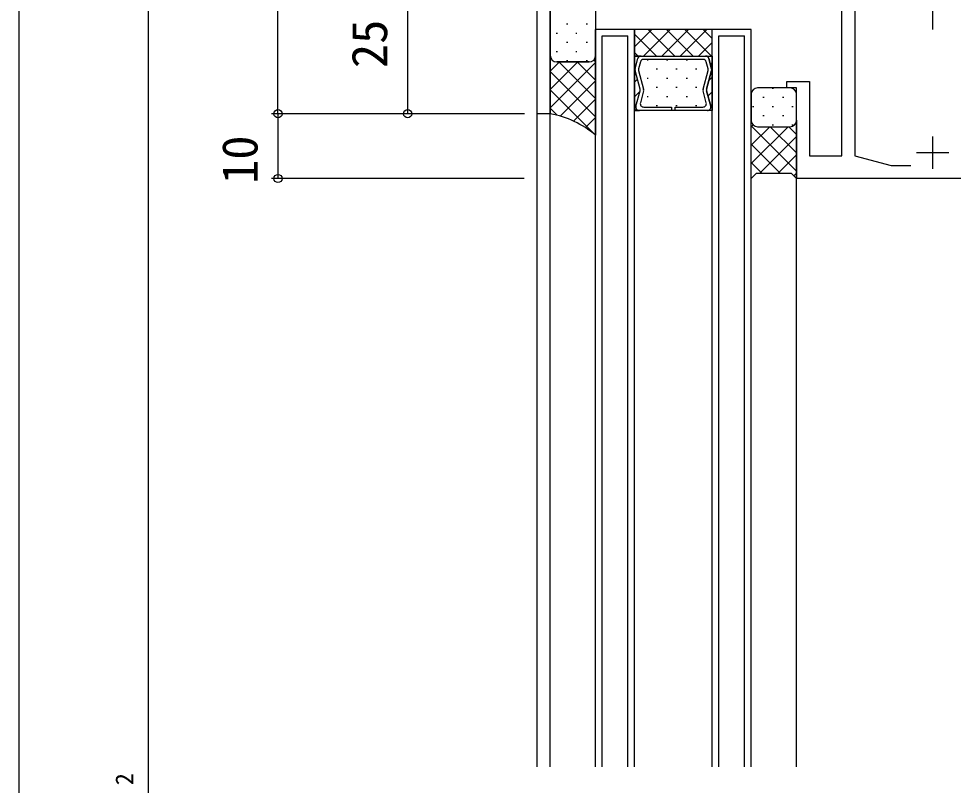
# Model space of a CAD drawing. Units: millimetres, scale not verified. Extents: x -960 to 961, y -419 to 416.
# Drawn here: x -594.4 to -450.2, y 104.9 to 223.3 of the extents above; entities that cross this region are included whole.
import ezdxf
from ezdxf.enums import TextEntityAlignment as Align

# ---------------------------------------------------------------- set-up
doc = ezdxf.new("R2010")
doc.units = ezdxf.units.MM
doc.header["$LTSCALE"] = 2
for name, color, linetype in [('0-2_YKK_11', 7, 'Continuous'), ('0-4_YKK_12', 2, 'Continuous'), ('0-5_YKK_13', 4, 'Continuous'), ('0-7_YKK_D', 6, 'Continuous')]:
    doc.layers.add(name, color=color, linetype=linetype)
doc.styles.add('ＭＳ ゴシック', font='')
doc.styles.get('ＭＳ ゴシック').set_extended_font_data('MS Gothic')

msp = doc.modelspace()

# ---------------------------------------------------------------- linework, layer by layer
at = {"layer": '0-2_YKK_11'}
for p, q in [((-453.4, 226.6), (-453.4, 221.6)), ((-453.4, 205.1), (-453.4, 200.1)), ((-455.9, 202.6), (-450.9, 202.6))]:
    msp.add_line(p, q, dxfattribs=at)
msp.add_lwpolyline([(-514.4, 233.6), (-488.6, 233.6), (-488.6, 229.1), (-492.6, 229.1), (-492.6, 230), (-490.4, 230.589), (-490.4, 231.6), (-499.7, 231.6), (-499.7, 228.9), (-503.2, 228.9), (-503.2, 230.1), (-501.2, 230.1), (-501.2, 231.6), (-512.4, 231.6), (-512.4, 208.6), (-514.4, 208.6)], close=True, dxfattribs=at)
for points in [[(-414.4, 198.6), (-474.4, 198.6), (-474.4, 212.6), (-475.9, 212.6), (-475.9, 213.6), (-472.4, 213.6), (-472.4, 202.1), (-467.4, 202.1), (-467.4, 226.6), (-468.9, 226.6), (-468.9, 231.6), (-474.8, 231.6), (-474.8, 229.1)], [(-457.323, 226.6), (-465.4, 226.6), (-465.4, 202.1), (-459.802, 200.6), (-456.782, 200.6)]]:
    msp.add_lwpolyline(points, dxfattribs=at)
at = {"layer": '0-4_YKK_12'}
for p, q in [((-505.406, 107.75), (-505.406, 221.602)), ((-499.406, 221.602), (-505.406, 221.602)), ((-499.406, 107.75), (-499.406, 221.602)), ((-496.739, 221.602), (-499.406, 218.936)), ((-496.004, 217.502), (-499.406, 220.903)), ((-493.911, 221.602), (-498.011, 217.502)), ((-493.176, 217.502), (-497.276, 221.602)), ((-491.082, 221.602), (-495.182, 217.502)), ((-490.348, 217.502), (-494.447, 221.602)), ((-488.254, 221.602), (-492.354, 217.502)), ((-487.519, 217.502), (-491.619, 221.602)), ((-487.406, 220.217), (-488.791, 221.602)), ((-487.406, 107.75), (-487.406, 221.602)), ((-481.406, 221.602), (-487.406, 221.602)), ((-481.406, 107.75), (-481.406, 221.602)), ((-504.406, 107.75), (-504.406, 220.602)), ((-504.406, 220.602), (-500.406, 220.602)), ((-500.406, 107.75), (-500.406, 220.602)), ((-487.406, 219.622), (-489.525, 217.502)), ((-486.406, 107.75), (-486.406, 220.602)), ((-486.406, 220.602), (-482.406, 220.602)), ((-482.406, 107.75), (-482.406, 220.602)), ((-498.833, 217.502), (-499.406, 218.075)), ((-499.311, 215.538), (-498.889, 217.113)), ((-499.306, 215.538), (-498.884, 217.113)), ((-498.486, 216.588), (-498.768, 215.538)), ((-498.392, 217.502), (-498.363, 217.502)), ((-498.383, 217.502), (-488.434, 217.502)), ((-488.836, 216.977), (-497.98, 216.977)), ((-497.466, 216.935), (-497.266, 216.935)), ((-494.436, 216.935), (-494.236, 216.935)), ((-491.406, 216.935), (-491.206, 216.935)), ((-488.419, 217.502), (-488.448, 217.502)), ((-488.048, 215.538), (-488.329, 216.588)), ((-487.927, 217.113), (-487.504, 215.538)), ((-487.504, 215.538), (-487.927, 217.113)), ((-487.405, 216.487), (-487.684, 216.208)), ((-499.207, 215.911), (-499.405, 215.712)), ((-498.54, 212.388), (-499.311, 215.266)), ((-498.535, 212.388), (-499.306, 215.266)), ((-498.768, 215.267), (-498.768, 215.267)), ((-498.768, 215.267), (-498.768, 215.267)), ((-498.768, 215.266), (-497.996, 212.388)), ((-496.051, 215.52), (-495.851, 215.52)), ((-493.021, 215.52), (-492.821, 215.52)), ((-489.991, 215.52), (-489.791, 215.52)), ((-488.819, 212.388), (-488.048, 215.267)), ((-487.504, 215.267), (-488.275, 212.388)), ((-488.275, 212.388), (-487.504, 215.267)), ((-498.947, 213.925), (-499.405, 213.467)), ((-497.466, 214.105), (-497.266, 214.105)), ((-494.436, 214.105), (-494.236, 214.105)), ((-491.406, 214.105), (-491.206, 214.105)), ((-487.405, 214.242), (-487.916, 213.732)), ((-498.544, 212.083), (-499.405, 211.222)), ((-499.171, 209.763), (-498.54, 212.117)), ((-499.166, 209.763), (-498.535, 212.117)), ((-497.996, 212.117), (-498.486, 210.288)), ((-496.051, 212.69), (-495.851, 212.69)), ((-493.021, 212.69), (-492.821, 212.69)), ((-489.991, 212.69), (-489.791, 212.69)), ((-488.329, 210.288), (-488.819, 212.117)), ((-488.275, 212.117), (-487.645, 209.763)), ((-487.645, 209.763), (-488.275, 212.117)), ((-487.405, 211.997), (-488.066, 211.336)), ((-497.466, 211.275), (-497.266, 211.275)), ((-494.436, 211.275), (-494.236, 211.275)), ((-491.406, 211.275), (-491.206, 211.275)), ((-499.075, 209.307), (-499.28, 209.102)), ((-498.65, 209.102), (-498.667, 209.102)), ((-496.051, 209.86), (-495.851, 209.86)), ((-493.021, 209.86), (-492.821, 209.86)), ((-489.991, 209.86), (-489.791, 209.86)), ((-488.16, 209.103), (-488.144, 209.103)), ((-488.043, 209.114), (-488.054, 209.103)), ((-487.405, 209.752), (-487.638, 209.519)), ((-514.4, 107.75), (-514.4, 208.9)), ((-512.4, 107.75), (-512.4, 208.9)), ((-474.4, 107.75), (-474.4, 198.9))]:
    msp.add_line(p, q, dxfattribs=at)
for points in [[(-499.406, 221.602), (-499.405, 217.502), (-487.405, 217.502), (-487.406, 221.602)], [(-487.405, 209.103), (-499.405, 209.102), (-499.405, 217.502), (-487.405, 217.502)]]:
    msp.add_lwpolyline(points, close=True, dxfattribs=at)
for points in [[(-498.392, 217.502), (-499.405, 217.502), (-499.405, 209.102), (-498.667, 209.102)], [(-488.419, 217.502), (-487.405, 217.502), (-487.405, 209.103), (-488.144, 209.103)], [(-497.979, 209.627), (-493.67, 209.627), (-493.67, 209.102), (-498.663, 209.102)], [(-488.152, 209.103), (-493.145, 209.102), (-493.145, 209.627), (-488.836, 209.628)]]:
    msp.add_lwpolyline(points, dxfattribs=at)
for centre, start, end in [((-498.382, 216.978), 90.029, 165.01008), ((-498.377, 216.977), 91.58337, 164.9999), ((-497.979, 216.452), 90.03815, 165.00666), ((-498.377, 216.977), 88.42023, 91.58337), ((-488.836, 216.452), 15.00383, 90.00177), ((-488.434, 216.977), 88.42023, 91.58337), ((-488.434, 216.977), 15.00383, 90.00177), ((-488.434, 216.977), 15.0037, 88.42023), ((-498.804, 215.402), 164.99953, 194.99985), ((-498.799, 215.402), 164.9999, 194.9999), ((-498.261, 215.402), 165.00016, 194.99965), ((-498.261, 215.402), 194.03804, 194.47126), ((-498.261, 215.402), 194.47126, 194.82879), ((-498.261, 215.402), 194.82879, 194.88333), ((-498.261, 215.402), 194.88333, 194.91945), ((-498.261, 215.402), 194.91945, 194.938), ((-498.261, 215.402), 194.93322, 194.95764), ((-498.261, 215.402), 194.93315, 194.98228), ((-498.261, 215.402), 194.96396, 194.9662), ((-498.261, 215.402), 194.9662, 194.96767), ((-498.261, 215.402), 194.96767, 194.98527), ((-498.261, 215.402), 194.9853, 194.99217), ((-498.261, 215.402), 194.99217, 194.99385), ((-498.261, 215.402), 194.99334, 194.99562), ((-498.261, 215.402), 194.99562, 194.99606), ((-488.555, 215.402), 345.00396, 15.00344), ((-488.012, 215.403), 345.00375, 15.00407), ((-488.012, 215.403), 345.0037, 15.0037), ((-499.047, 212.252), 344.99948, 14.9999), ((-499.042, 212.252), 344.99989, 14.9999), ((-498.504, 212.252), 344.99928, 15.00053), ((-488.312, 212.253), 165.00307, 195.00432), ((-487.768, 212.253), 165.0037, 195.00412), ((-487.768, 212.253), 165.0037, 195.00372), ((-498.663, 209.627), 164.99992, 270.00177), ((-498.659, 209.627), 164.99989, 269.11417), ((-498.659, 209.627), 269.11417, 270.88944), ((-497.979, 210.152), 164.99992, 269.99981), ((-488.836, 210.153), 270.00379, 15.00368), ((-488.152, 209.628), 269.11417, 270.88944), ((-488.152, 209.628), 270.00183, 15.00368), ((-488.152, 209.628), 270.88944, 15.00372)]:
    msp.add_arc(centre, 0.525, start, end, dxfattribs=at)
at = {"layer": '0-5_YKK_13'}
for p, q in [((-512.4, 217.6), (-512.4, 225.6)), ((-505.4, 225.6), (-505.4, 217.6)), ((-509.886, 222.459), (-509.686, 222.459)), ((-506.856, 222.459), (-506.656, 222.459)), ((-511.501, 221.044), (-511.301, 221.044)), ((-508.471, 221.044), (-508.271, 221.044)), ((-505.441, 221.044), (-505.4, 221.044)), ((-509.886, 219.629), (-509.686, 219.629)), ((-506.856, 219.629), (-506.656, 219.629)), ((-511.501, 218.214), (-511.301, 218.214)), ((-508.471, 218.214), (-508.271, 218.214)), ((-505.441, 218.214), (-505.4, 218.214)), ((-512.4, 208.6), (-512.4, 217.593)), ((-512.4, 215.17), (-510.97, 216.6)), ((-512.4, 212.341), (-508.141, 216.6)), ((-512.4, 209.513), (-505.4, 216.513)), ((-506.4, 216.6), (-511.4, 216.6)), ((-511.4, 216.6), (-506.4, 216.6)), ((-505.4, 210.932), (-511.068, 216.6)), ((-509.886, 216.799), (-509.686, 216.799)), ((-505.4, 213.76), (-508.24, 216.6)), ((-506.856, 216.799), (-506.656, 216.799)), ((-505.4, 216.589), (-505.699, 216.887)), ((-505.4, 217.6), (-505.4, 205.3)), ((-505.4, 208.103), (-512.4, 215.103)), ((-510.853, 208.231), (-505.4, 213.684)), ((-505.549, 205.424), (-512.4, 212.275)), ((-475.4, 212.6), (-480.4, 212.6)), ((-478.171, 212.554), (-477.971, 212.554)), ((-475.141, 212.554), (-475.101, 212.554)), ((-508.797, 207.459), (-505.4, 210.856)), ((-481.4, 211.6), (-481.4, 207.6)), ((-479.586, 211.139), (-479.386, 211.139)), ((-476.556, 211.139), (-476.356, 211.139)), ((-474.4, 207.6), (-474.4, 211.6)), ((-511.312, 208.359), (-512.4, 209.446)), ((-481.201, 209.724), (-481.001, 209.724)), ((-478.171, 209.724), (-477.971, 209.724)), ((-475.141, 209.724), (-474.941, 209.724)), ((-506.97, 206.457), (-505.4, 208.028)), ((-479.586, 208.309), (-479.386, 208.309)), ((-476.556, 208.309), (-476.356, 208.309)), ((-481.4, 206.572), (-481.093, 206.879)), ((-474.4, 199.731), (-481.4, 206.731)), ((-481.4, 203.743), (-478.543, 206.6)), ((-481.4, 200.915), (-475.715, 206.6)), ((-481.108, 206.894), (-481.001, 206.894)), ((-480.4, 206.6), (-475.4, 206.6)), ((-480.4, 206.6), (-475.4, 206.6)), ((-474.4, 202.559), (-478.441, 206.6)), ((-478.171, 206.894), (-477.971, 206.894)), ((-474.4, 205.388), (-475.612, 206.6)), ((-475.141, 206.894), (-474.941, 206.894)), ((-480.136, 199.35), (-474.4, 205.086)), ((-476.848, 199.35), (-481.4, 203.902)), ((-477.308, 199.35), (-474.4, 202.258)), ((-479.676, 199.35), (-481.4, 201.074)), ((-474.815, 199.015), (-474.4, 199.43))]:
    msp.add_line(p, q, dxfattribs=at)
msp.add_lwpolyline([(-474.4, 207.6), (-474.4, 198.6), (-475.15, 199.35), (-480.65, 199.35), (-481.4, 198.6), (-481.4, 207.6)], dxfattribs=at)
for centre, radius, start, end in [((-511.4, 217.6), 1, 180, 270), ((-511.4, 217.6), 1, 180.39986, 270), ((-506.4, 217.6), 1, 270, 0), ((-506.4, 217.6), 1, 270, 0), ((-480.4, 211.6), 1, 90, 180), ((-475.4, 211.6), 1, 0, 90), ((-515.122, 193.752), 15.095, 49.90687, 79.61207), ((-480.4, 207.6), 1, 180, 270), ((-480.4, 207.6), 1, 180, 270), ((-475.4, 207.6), 1, 270, 0), ((-475.4, 207.6), 1, 270, 0)]:
    msp.add_arc(centre, radius, start, end, dxfattribs=at)
at = {"layer": '0-7_YKK_D'}
for p, q in [((-554.4, 208.6), (-554.4, 268.6)), ((-534.4, 233.6), (-534.4, 208.6)), ((-594.4, 231.6), (-594.4, -293.8)), ((-574.4, 231.6), (-574.4, -24.1)), ((-516.392, 208.6), (-555.4, 208.6)), ((-516.392, 208.6), (-555.4, 208.6)), ((-554.4, 208.6), (-554.4, 198.6)), ((-516.392, 208.6), (-535.4, 208.6)), ((-516.393, 198.6), (-555.4, 198.6))]:
    msp.add_line(p, q, dxfattribs=at)
for centre in [(-554.4, 208.6), (-554.4, 208.6), (-534.4, 208.6), (-554.4, 198.6)]:
    msp.add_circle(centre, 0.637, dxfattribs=at)

# ---------------------------------------------------------------- texts
at = {"layer": '0-7_YKK_D', "style": 'ＭＳ ゴシック'}
for s, height, p in [('25', 5.499, (-535.9, 215.645)), ('10', 5.499, (-555.9, 197.762)), ('2', 2.749, (-575.9, 104.933))]:
    msp.add_text(s, height=height, rotation=90, dxfattribs=at).set_placement(p, align=Align.BOTTOM_LEFT)

doc.saveas('drawing.dxf')
